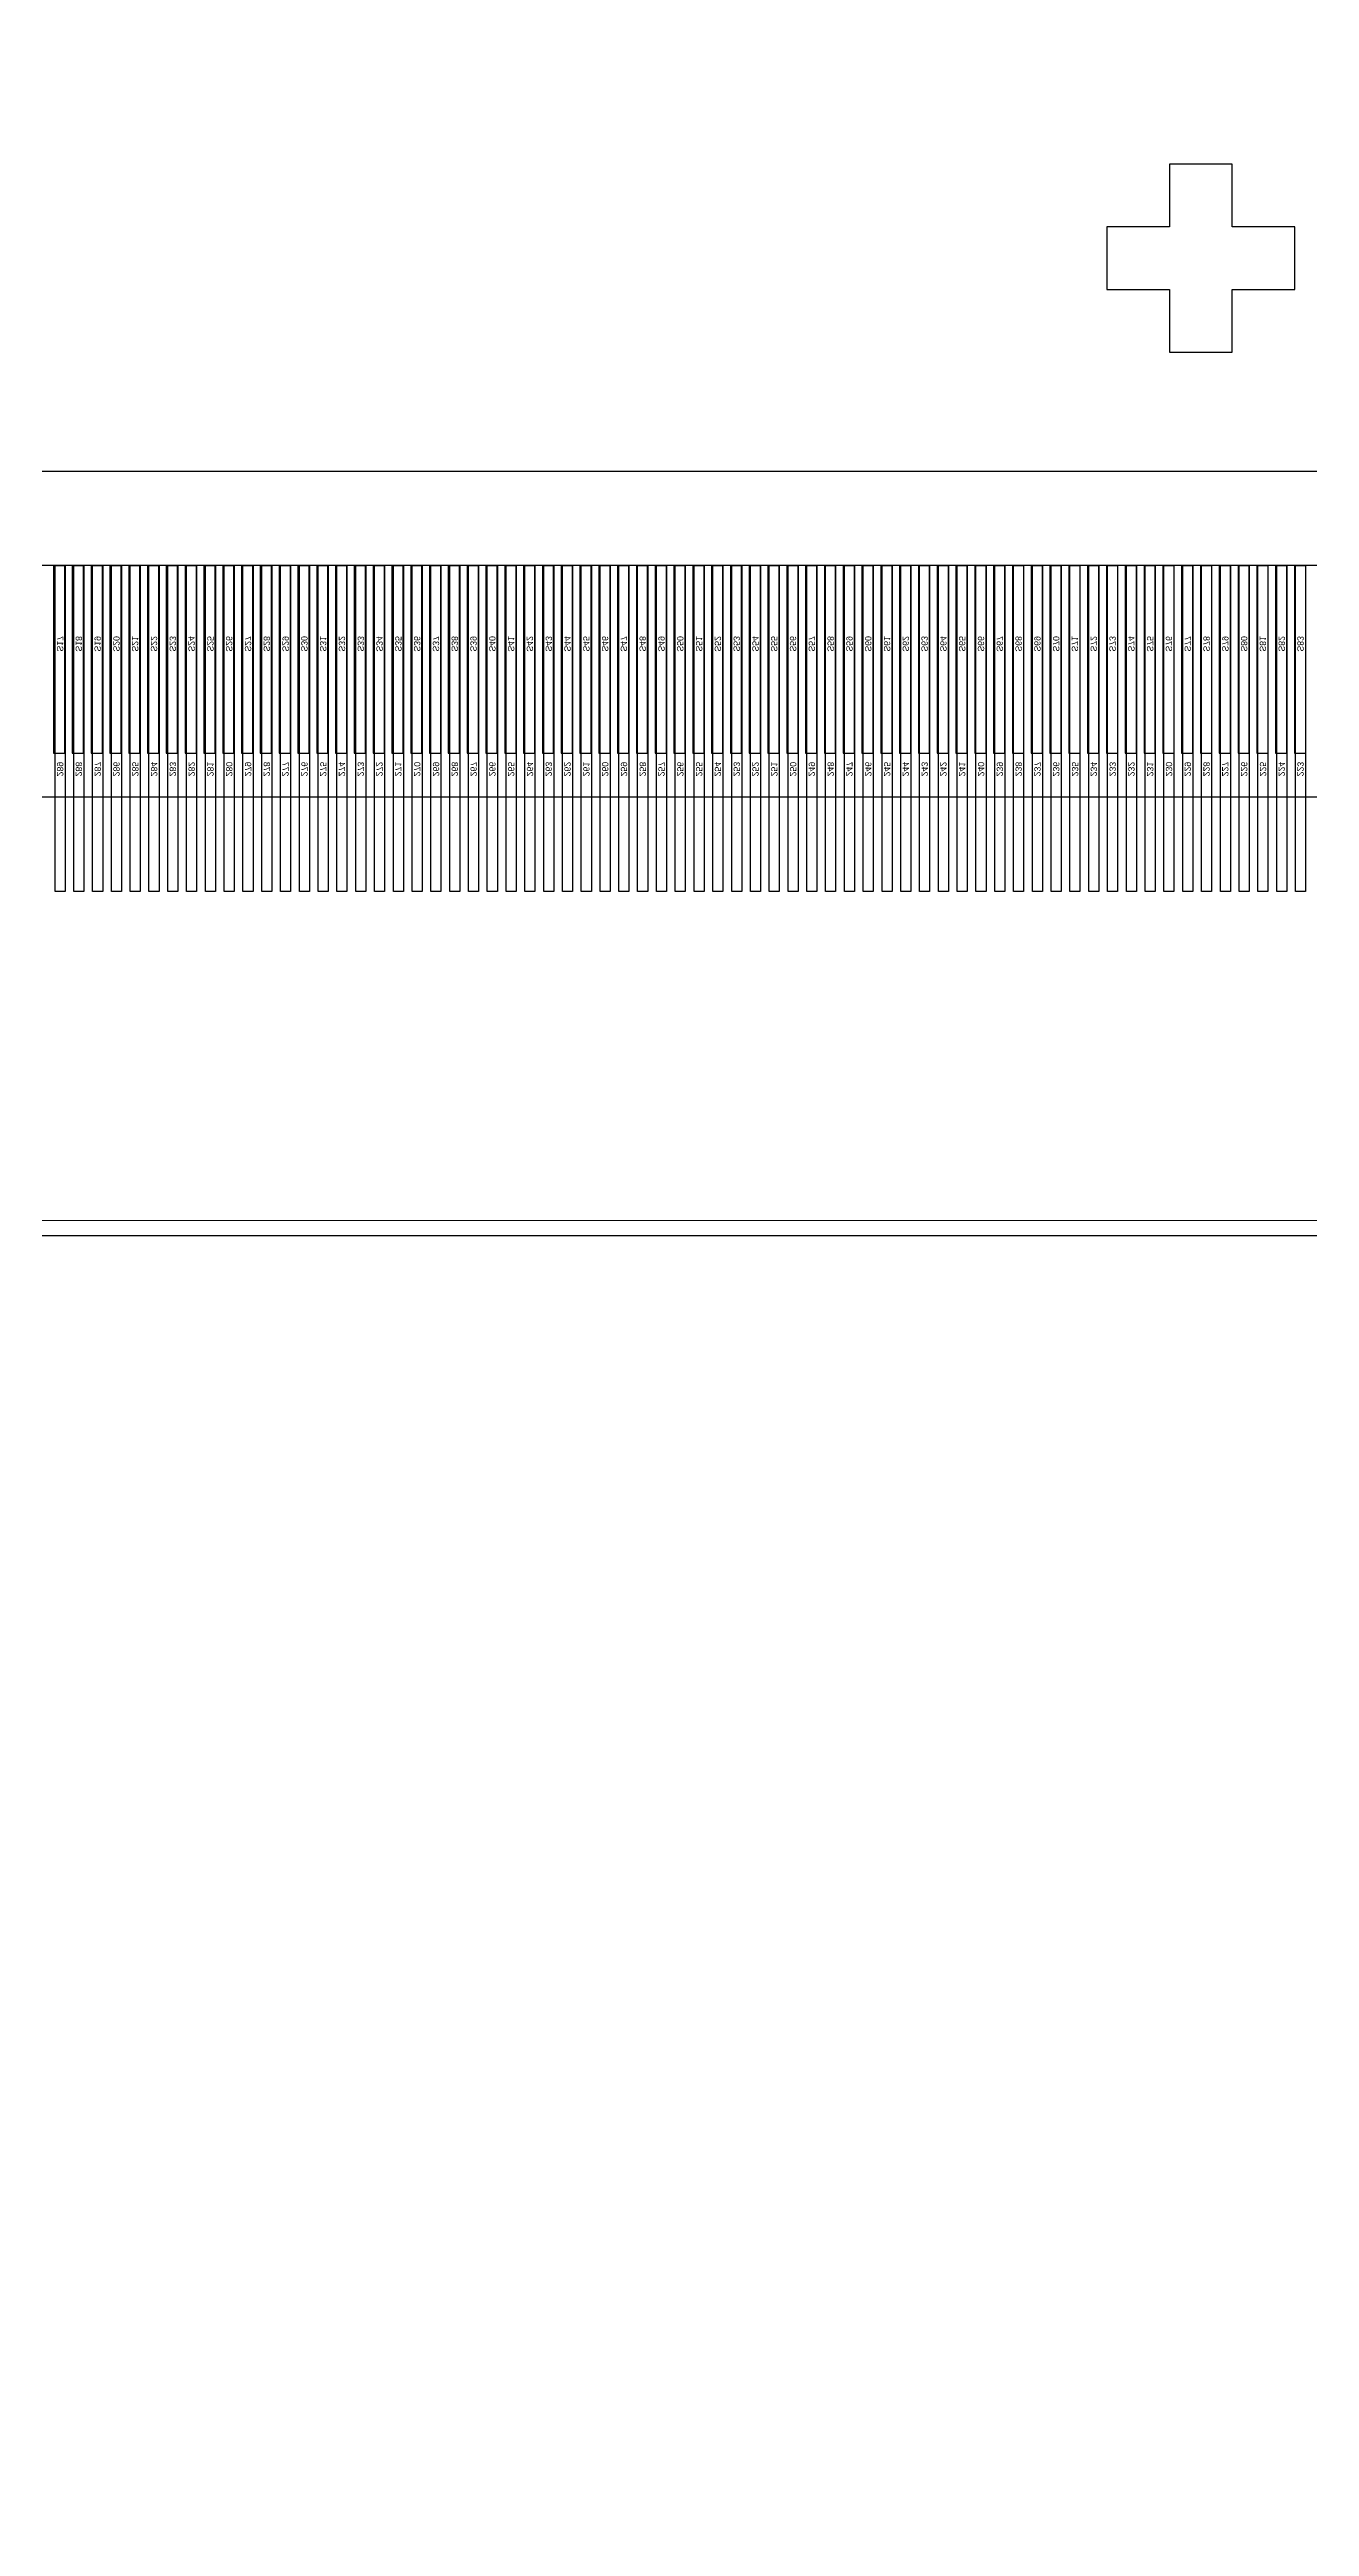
# Model space of a CAD drawing. Header units: inches. Extents: x 1765 to 5217, y -1519 to 441.
# Drawn here: x 4877.183 to 4879.193, y -1300.919 to -1296.966 of the extents above; entities that cross this region are included whole.
import ezdxf
from ezdxf.enums import TextEntityAlignment as Align

# ---------------------------------------------------------------- set-up
doc = ezdxf.new("R2010")
doc.units = ezdxf.units.IN
doc.header["$MEASUREMENT"] = 0
doc.layers.add('DIM', color=3, linetype='Continuous', lineweight=15)
doc.layers.add('L63', color=5, linetype='Continuous')
doc.layers.add('LENS', color=6, linetype='Continuous')
doc.styles.add('MBC_Arial_Font', font='arial.ttf', dxfattribs={"width": 0.8})
doc.styles.add('宋体', font='')
doc.styles.get('宋体').set_extended_font_data('SimSun')
doc.dimstyles.new('ISO-25', dxfattribs={"dimtxt": 2, "dimasz": 2.5, "dimexe": 1.25, "dimexo": 0.625, "dimtad": 0, "dimrnd": 0.005, "dimdsep": 46, "dimtxsty": '宋体', "dimcen": 2.5, "dimclrd": 3, "dimclre": 3, "dimclrt": 3, "dimadec": 0, "dimazin": 0, "dimtfac": 1, "dimtmove": 0, "dimatfit": 3, "dimfxl": 0, "dimarcsym": 0})

# ---------------------------------------------------------------- blocks, each defined once
blk = doc.blocks.new('*D133')
at = {"layer": 'Defpoints', "color": 0, "transparency": 16777216}
for p in [(4881.0158, -1298.1595), (4871.5995, -1298.8595), (4881.0158, -1298.8595)]:
    blk.add_point(p, dxfattribs=at)
at = {"layer": 'DIM', "color": 3, "lineweight": -2, "transparency": 16777216}
for p, q in [((4871.5995, -1295.6595), (4871.5995, -1293.1595)), ((4880.3908, -1298.1595), (4870.3495, -1298.1595)), ((4871.5995, -1298.1595), (4871.5995, -1298.8595)), ((4880.3908, -1298.8595), (4870.3495, -1298.8595)), ((4871.5995, -1301.3595), (4871.5995, -1303.8706))]:
    blk.add_line(p, q, dxfattribs=at)
at = {"layer": 'DIM', "color": 3, "transparency": 16777216}
for points in [[(4871.1828, -1295.6595), (4872.0162, -1295.6595), (4871.5995, -1298.1595)], [(4871.1828, -1301.3595), (4872.0162, -1301.3595), (4871.5995, -1298.8595)]]:
    blk.add_solid(points, dxfattribs=at)
at = {"layer": 'DIM', "color": 3, "transparency": 16777216, "insert": (4871.5995, -1306.4789), "char_height": 2, "attachment_point": 5, "rotation": 90, "style": '宋体'}
blk.add_mtext('0.7', dxfattribs=at)
blk = doc.blocks.new('FSDDDDD')
at = {"layer": 'LENS', "color": 5, "lineweight": 0}
blk.add_lwpolyline([(3465.1852, -1743.3038, -0.414214), (3453.6852, -1754.8038), (3438.5952, -1754.8038, -0.414214), (3427.0952, -1743.3038), (3427.0952, -1720.7938, -0.414214), (3438.5952, -1709.2938), (3453.6852, -1709.2938, -0.414214), (3465.1852, -1720.7938)], format="xyb", close=True, dxfattribs=at)

msp = doc.modelspace()

# ---------------------------------------------------------------- linework, layer by layer
msp.add_line((4892.4162, -1297.6395), (4869.5994, -1297.6395))
msp.add_line((4892.4162, -1297.6395), (4869.5994, -1297.6395))
msp.add_lwpolyline([(4898.4013, -1263.4445), (4898.4013, -1289.1595, -0.414214), (4889.4013, -1298.1595), (4872.6143, -1298.1595, -0.414214), (4863.6143, -1289.1595), (4863.6143, -1263.4445, -0.414214), (4872.0343, -1255.0245), (4889.9813, -1255.0245, -0.414214)], format="xyb", close=True)
msp.add_lwpolyline([(4898.4013, -1263.4445), (4898.4013, -1289.1595, -0.414214), (4889.4013, -1298.1595), (4872.6143, -1298.1595, -0.414214), (4863.6143, -1289.1595), (4863.6143, -1263.4445, -0.414214), (4872.0343, -1255.0245), (4889.9813, -1255.0245, -0.414214)], format="xyb", close=True)
msp.add_lwpolyline([(4885.8099, -1298.9595), (4885.8099, -1298.7592, -0.254671), (4885.9472, -1298.5072), (4886.2553, -1298.3083, 0.254671), (4886.3468, -1298.1403), (4886.3468, -1297.9895, 0.414214), (4886.1468, -1297.7895), (4875.8688, -1297.7895, 0.414214), (4875.6688, -1297.9895), (4875.6688, -1298.1403, 0.254671), (4875.7603, -1298.3083), (4876.0683, -1298.5072, -0.254671), (4876.2056, -1298.7592), (4876.2056, -1298.9595)], format="xyb")
at = {"color": 2}
for points in [[(4877.2068, -1297.7895), (4877.1888, -1297.7895), (4877.1888, -1298.0895), (4877.2068, -1298.0895)], [(4877.2068, -1297.7895), (4877.1888, -1297.7895), (4877.1888, -1298.0895), (4877.2068, -1298.0895)], [(4877.2368, -1297.7895), (4877.2188, -1297.7895), (4877.2188, -1298.0895), (4877.2368, -1298.0895)], [(4877.2368, -1297.7895), (4877.2188, -1297.7895), (4877.2188, -1298.0895), (4877.2368, -1298.0895)], [(4877.2668, -1297.7895), (4877.2488, -1297.7895), (4877.2488, -1298.0895), (4877.2668, -1298.0895)], [(4877.2668, -1297.7895), (4877.2488, -1297.7895), (4877.2488, -1298.0895), (4877.2668, -1298.0895)], [(4877.2968, -1297.7895), (4877.2788, -1297.7895), (4877.2788, -1298.0895), (4877.2968, -1298.0895)], [(4877.2968, -1297.7895), (4877.2788, -1297.7895), (4877.2788, -1298.0895), (4877.2968, -1298.0895)], [(4877.3268, -1297.7895), (4877.3088, -1297.7895), (4877.3088, -1298.0895), (4877.3268, -1298.0895)], [(4877.3268, -1297.7895), (4877.3088, -1297.7895), (4877.3088, -1298.0895), (4877.3268, -1298.0895)], [(4877.3568, -1297.7895), (4877.3388, -1297.7895), (4877.3388, -1298.0895), (4877.3568, -1298.0895)], [(4877.3568, -1297.7895), (4877.3388, -1297.7895), (4877.3388, -1298.0895), (4877.3568, -1298.0895)], [(4877.3868, -1297.7895), (4877.3688, -1297.7895), (4877.3688, -1298.0895), (4877.3868, -1298.0895)], [(4877.3868, -1297.7895), (4877.3688, -1297.7895), (4877.3688, -1298.0895), (4877.3868, -1298.0895)], [(4877.4168, -1297.7895), (4877.3988, -1297.7895), (4877.3988, -1298.0895), (4877.4168, -1298.0895)], [(4877.4168, -1297.7895), (4877.3988, -1297.7895), (4877.3988, -1298.0895), (4877.4168, -1298.0895)], [(4877.4468, -1297.7895), (4877.4288, -1297.7895), (4877.4288, -1298.0895), (4877.4468, -1298.0895)], [(4877.4468, -1297.7895), (4877.4288, -1297.7895), (4877.4288, -1298.0895), (4877.4468, -1298.0895)], [(4877.4768, -1297.7895), (4877.4588, -1297.7895), (4877.4588, -1298.0895), (4877.4768, -1298.0895)], [(4877.4768, -1297.7895), (4877.4588, -1297.7895), (4877.4588, -1298.0895), (4877.4768, -1298.0895)], [(4877.5068, -1297.7895), (4877.4888, -1297.7895), (4877.4888, -1298.0895), (4877.5068, -1298.0895)], [(4877.5068, -1297.7895), (4877.4888, -1297.7895), (4877.4888, -1298.0895), (4877.5068, -1298.0895)], [(4877.5368, -1297.7895), (4877.5188, -1297.7895), (4877.5188, -1298.0895), (4877.5368, -1298.0895)], [(4877.5368, -1297.7895), (4877.5188, -1297.7895), (4877.5188, -1298.0895), (4877.5368, -1298.0895)], [(4877.5668, -1297.7895), (4877.5488, -1297.7895), (4877.5488, -1298.0895), (4877.5668, -1298.0895)], [(4877.5668, -1297.7895), (4877.5488, -1297.7895), (4877.5488, -1298.0895), (4877.5668, -1298.0895)], [(4877.5968, -1297.7895), (4877.5788, -1297.7895), (4877.5788, -1298.0895), (4877.5968, -1298.0895)], [(4877.5968, -1297.7895), (4877.5788, -1297.7895), (4877.5788, -1298.0895), (4877.5968, -1298.0895)], [(4877.6268, -1297.7895), (4877.6088, -1297.7895), (4877.6088, -1298.0895), (4877.6268, -1298.0895)], [(4877.6268, -1297.7895), (4877.6088, -1297.7895), (4877.6088, -1298.0895), (4877.6268, -1298.0895)], [(4877.6568, -1297.7895), (4877.6388, -1297.7895), (4877.6388, -1298.0895), (4877.6568, -1298.0895)], [(4877.6568, -1297.7895), (4877.6388, -1297.7895), (4877.6388, -1298.0895), (4877.6568, -1298.0895)], [(4877.6868, -1297.7895), (4877.6688, -1297.7895), (4877.6688, -1298.0895), (4877.6868, -1298.0895)], [(4877.6868, -1297.7895), (4877.6688, -1297.7895), (4877.6688, -1298.0895), (4877.6868, -1298.0895)], [(4877.7168, -1297.7895), (4877.6988, -1297.7895), (4877.6988, -1298.0895), (4877.7168, -1298.0895)], [(4877.7168, -1297.7895), (4877.6988, -1297.7895), (4877.6988, -1298.0895), (4877.7168, -1298.0895)], [(4877.7468, -1297.7895), (4877.7288, -1297.7895), (4877.7288, -1298.0895), (4877.7468, -1298.0895)], [(4877.7468, -1297.7895), (4877.7288, -1297.7895), (4877.7288, -1298.0895), (4877.7468, -1298.0895)], [(4877.7768, -1297.7895), (4877.7588, -1297.7895), (4877.7588, -1298.0895), (4877.7768, -1298.0895)], [(4877.7768, -1297.7895), (4877.7588, -1297.7895), (4877.7588, -1298.0895), (4877.7768, -1298.0895)], [(4877.8068, -1297.7895), (4877.7888, -1297.7895), (4877.7888, -1298.0895), (4877.8068, -1298.0895)], [(4877.8068, -1297.7895), (4877.7888, -1297.7895), (4877.7888, -1298.0895), (4877.8068, -1298.0895)], [(4877.8368, -1297.7895), (4877.8188, -1297.7895), (4877.8188, -1298.0895), (4877.8368, -1298.0895)], [(4877.8368, -1297.7895), (4877.8188, -1297.7895), (4877.8188, -1298.0895), (4877.8368, -1298.0895)], [(4877.8668, -1297.7895), (4877.8488, -1297.7895), (4877.8488, -1298.0895), (4877.8668, -1298.0895)], [(4877.8668, -1297.7895), (4877.8488, -1297.7895), (4877.8488, -1298.0895), (4877.8668, -1298.0895)], [(4877.8968, -1297.7895), (4877.8788, -1297.7895), (4877.8788, -1298.0895), (4877.8968, -1298.0895)], [(4877.8968, -1297.7895), (4877.8788, -1297.7895), (4877.8788, -1298.0895), (4877.8968, -1298.0895)], [(4877.9268, -1297.7895), (4877.9088, -1297.7895), (4877.9088, -1298.0895), (4877.9268, -1298.0895)], [(4877.9268, -1297.7895), (4877.9088, -1297.7895), (4877.9088, -1298.0895), (4877.9268, -1298.0895)], [(4877.9568, -1297.7895), (4877.9388, -1297.7895), (4877.9388, -1298.0895), (4877.9568, -1298.0895)], [(4877.9568, -1297.7895), (4877.9388, -1297.7895), (4877.9388, -1298.0895), (4877.9568, -1298.0895)], [(4877.9868, -1297.7895), (4877.9688, -1297.7895), (4877.9688, -1298.0895), (4877.9868, -1298.0895)], [(4877.9868, -1297.7895), (4877.9688, -1297.7895), (4877.9688, -1298.0895), (4877.9868, -1298.0895)], [(4878.0168, -1297.7895), (4877.9988, -1297.7895), (4877.9988, -1298.0895), (4878.0168, -1298.0895)], [(4878.0168, -1297.7895), (4877.9988, -1297.7895), (4877.9988, -1298.0895), (4878.0168, -1298.0895)], [(4878.0468, -1297.7895), (4878.0288, -1297.7895), (4878.0288, -1298.0895), (4878.0468, -1298.0895)], [(4878.0468, -1297.7895), (4878.0288, -1297.7895), (4878.0288, -1298.0895), (4878.0468, -1298.0895)], [(4878.0768, -1297.7895), (4878.0588, -1297.7895), (4878.0588, -1298.0895), (4878.0768, -1298.0895)], [(4878.0768, -1297.7895), (4878.0588, -1297.7895), (4878.0588, -1298.0895), (4878.0768, -1298.0895)], [(4878.1068, -1297.7895), (4878.0888, -1297.7895), (4878.0888, -1298.0895), (4878.1068, -1298.0895)], [(4878.1068, -1297.7895), (4878.0888, -1297.7895), (4878.0888, -1298.0895), (4878.1068, -1298.0895)], [(4878.1368, -1297.7895), (4878.1188, -1297.7895), (4878.1188, -1298.0895), (4878.1368, -1298.0895)], [(4878.1368, -1297.7895), (4878.1188, -1297.7895), (4878.1188, -1298.0895), (4878.1368, -1298.0895)], [(4878.1668, -1297.7895), (4878.1488, -1297.7895), (4878.1488, -1298.0895), (4878.1668, -1298.0895)], [(4878.1668, -1297.7895), (4878.1488, -1297.7895), (4878.1488, -1298.0895), (4878.1668, -1298.0895)], [(4878.1968, -1297.7895), (4878.1788, -1297.7895), (4878.1788, -1298.0895), (4878.1968, -1298.0895)], [(4878.1968, -1297.7895), (4878.1788, -1297.7895), (4878.1788, -1298.0895), (4878.1968, -1298.0895)], [(4878.2268, -1297.7895), (4878.2088, -1297.7895), (4878.2088, -1298.0895), (4878.2268, -1298.0895)], [(4878.2268, -1297.7895), (4878.2088, -1297.7895), (4878.2088, -1298.0895), (4878.2268, -1298.0895)], [(4878.2568, -1297.7895), (4878.2388, -1297.7895), (4878.2388, -1298.0895), (4878.2568, -1298.0895)], [(4878.2568, -1297.7895), (4878.2388, -1297.7895), (4878.2388, -1298.0895), (4878.2568, -1298.0895)], [(4878.2868, -1297.7895), (4878.2688, -1297.7895), (4878.2688, -1298.0895), (4878.2868, -1298.0895)], [(4878.2868, -1297.7895), (4878.2688, -1297.7895), (4878.2688, -1298.0895), (4878.2868, -1298.0895)], [(4878.3168, -1297.7895), (4878.2988, -1297.7895), (4878.2988, -1298.0895), (4878.3168, -1298.0895)], [(4878.3168, -1297.7895), (4878.2988, -1297.7895), (4878.2988, -1298.0895), (4878.3168, -1298.0895)], [(4878.3468, -1297.7895), (4878.3288, -1297.7895), (4878.3288, -1298.0895), (4878.3468, -1298.0895)], [(4878.3468, -1297.7895), (4878.3288, -1297.7895), (4878.3288, -1298.0895), (4878.3468, -1298.0895)], [(4878.3768, -1297.7895), (4878.3588, -1297.7895), (4878.3588, -1298.0895), (4878.3768, -1298.0895)], [(4878.3768, -1297.7895), (4878.3588, -1297.7895), (4878.3588, -1298.0895), (4878.3768, -1298.0895)], [(4878.4068, -1297.7895), (4878.3888, -1297.7895), (4878.3888, -1298.0895), (4878.4068, -1298.0895)], [(4878.4068, -1297.7895), (4878.3888, -1297.7895), (4878.3888, -1298.0895), (4878.4068, -1298.0895)], [(4878.4368, -1297.7895), (4878.4188, -1297.7895), (4878.4188, -1298.0895), (4878.4368, -1298.0895)], [(4878.4368, -1297.7895), (4878.4188, -1297.7895), (4878.4188, -1298.0895), (4878.4368, -1298.0895)], [(4878.4668, -1297.7895), (4878.4488, -1297.7895), (4878.4488, -1298.0895), (4878.4668, -1298.0895)], [(4878.4668, -1297.7895), (4878.4488, -1297.7895), (4878.4488, -1298.0895), (4878.4668, -1298.0895)], [(4878.4968, -1297.7895), (4878.4788, -1297.7895), (4878.4788, -1298.0895), (4878.4968, -1298.0895)], [(4878.4968, -1297.7895), (4878.4788, -1297.7895), (4878.4788, -1298.0895), (4878.4968, -1298.0895)], [(4878.5268, -1297.7895), (4878.5088, -1297.7895), (4878.5088, -1298.0895), (4878.5268, -1298.0895)], [(4878.5268, -1297.7895), (4878.5088, -1297.7895), (4878.5088, -1298.0895), (4878.5268, -1298.0895)], [(4878.5568, -1297.7895), (4878.5388, -1297.7895), (4878.5388, -1298.0895), (4878.5568, -1298.0895)], [(4878.5568, -1297.7895), (4878.5388, -1297.7895), (4878.5388, -1298.0895), (4878.5568, -1298.0895)], [(4878.5868, -1297.7895), (4878.5688, -1297.7895), (4878.5688, -1298.0895), (4878.5868, -1298.0895)], [(4878.5868, -1297.7895), (4878.5688, -1297.7895), (4878.5688, -1298.0895), (4878.5868, -1298.0895)], [(4878.6168, -1297.7895), (4878.5988, -1297.7895), (4878.5988, -1298.0895), (4878.6168, -1298.0895)], [(4878.6168, -1297.7895), (4878.5988, -1297.7895), (4878.5988, -1298.0895), (4878.6168, -1298.0895)], [(4878.6468, -1297.7895), (4878.6288, -1297.7895), (4878.6288, -1298.0895), (4878.6468, -1298.0895)], [(4878.6468, -1297.7895), (4878.6288, -1297.7895), (4878.6288, -1298.0895), (4878.6468, -1298.0895)], [(4878.6768, -1297.7895), (4878.6588, -1297.7895), (4878.6588, -1298.0895), (4878.6768, -1298.0895)], [(4878.6768, -1297.7895), (4878.6588, -1297.7895), (4878.6588, -1298.0895), (4878.6768, -1298.0895)], [(4878.7068, -1297.7895), (4878.6888, -1297.7895), (4878.6888, -1298.0895), (4878.7068, -1298.0895)], [(4878.7068, -1297.7895), (4878.6888, -1297.7895), (4878.6888, -1298.0895), (4878.7068, -1298.0895)], [(4878.7368, -1297.7895), (4878.7188, -1297.7895), (4878.7188, -1298.0895), (4878.7368, -1298.0895)], [(4878.7368, -1297.7895), (4878.7188, -1297.7895), (4878.7188, -1298.0895), (4878.7368, -1298.0895)], [(4878.7668, -1297.7895), (4878.7488, -1297.7895), (4878.7488, -1298.0895), (4878.7668, -1298.0895)], [(4878.7668, -1297.7895), (4878.7488, -1297.7895), (4878.7488, -1298.0895), (4878.7668, -1298.0895)], [(4878.7968, -1297.7895), (4878.7788, -1297.7895), (4878.7788, -1298.0895), (4878.7968, -1298.0895)], [(4878.7968, -1297.7895), (4878.7788, -1297.7895), (4878.7788, -1298.0895), (4878.7968, -1298.0895)], [(4878.8268, -1297.7895), (4878.8088, -1297.7895), (4878.8088, -1298.0895), (4878.8268, -1298.0895)], [(4878.8268, -1297.7895), (4878.8088, -1297.7895), (4878.8088, -1298.0895), (4878.8268, -1298.0895)], [(4878.8568, -1297.7895), (4878.8388, -1297.7895), (4878.8388, -1298.0895), (4878.8568, -1298.0895)], [(4878.8568, -1297.7895), (4878.8388, -1297.7895), (4878.8388, -1298.0895), (4878.8568, -1298.0895)], [(4878.8868, -1297.7895), (4878.8688, -1297.7895), (4878.8688, -1298.0895), (4878.8868, -1298.0895)], [(4878.8868, -1297.7895), (4878.8688, -1297.7895), (4878.8688, -1298.0895), (4878.8868, -1298.0895)], [(4878.9168, -1297.7895), (4878.8988, -1297.7895), (4878.8988, -1298.0895), (4878.9168, -1298.0895)], [(4878.9168, -1297.7895), (4878.8988, -1297.7895), (4878.8988, -1298.0895), (4878.9168, -1298.0895)], [(4878.9468, -1297.7895), (4878.9288, -1297.7895), (4878.9288, -1298.0895), (4878.9468, -1298.0895)], [(4878.9468, -1297.7895), (4878.9288, -1297.7895), (4878.9288, -1298.0895), (4878.9468, -1298.0895)], [(4878.9768, -1297.7895), (4878.9588, -1297.7895), (4878.9588, -1298.0895), (4878.9768, -1298.0895)], [(4878.9768, -1297.7895), (4878.9588, -1297.7895), (4878.9588, -1298.0895), (4878.9768, -1298.0895)], [(4879.0068, -1297.7895), (4878.9888, -1297.7895), (4878.9888, -1298.0895), (4879.0068, -1298.0895)], [(4879.0068, -1297.7895), (4878.9888, -1297.7895), (4878.9888, -1298.0895), (4879.0068, -1298.0895)], [(4879.0368, -1297.7895), (4879.0188, -1297.7895), (4879.0188, -1298.0895), (4879.0368, -1298.0895)], [(4879.0368, -1297.7895), (4879.0188, -1297.7895), (4879.0188, -1298.0895), (4879.0368, -1298.0895)], [(4879.0668, -1297.7895), (4879.0488, -1297.7895), (4879.0488, -1298.0895), (4879.0668, -1298.0895)], [(4879.0668, -1297.7895), (4879.0488, -1297.7895), (4879.0488, -1298.0895), (4879.0668, -1298.0895)], [(4879.0968, -1297.7895), (4879.0788, -1297.7895), (4879.0788, -1298.0895), (4879.0968, -1298.0895)], [(4879.0968, -1297.7895), (4879.0788, -1297.7895), (4879.0788, -1298.0895), (4879.0968, -1298.0895)], [(4879.1268, -1297.7895), (4879.1088, -1297.7895), (4879.1088, -1298.0895), (4879.1268, -1298.0895)], [(4879.1268, -1297.7895), (4879.1088, -1297.7895), (4879.1088, -1298.0895), (4879.1268, -1298.0895)], [(4879.1568, -1297.7895), (4879.1388, -1297.7895), (4879.1388, -1298.0895), (4879.1568, -1298.0895)], [(4879.1568, -1297.7895), (4879.1388, -1297.7895), (4879.1388, -1298.0895), (4879.1568, -1298.0895)], [(4879.1868, -1297.7895), (4879.1688, -1297.7895), (4879.1688, -1298.0895), (4879.1868, -1298.0895)], [(4879.1868, -1297.7895), (4879.1688, -1297.7895), (4879.1688, -1298.0895), (4879.1868, -1298.0895)]]:
    msp.add_lwpolyline(points, close=True, dxfattribs=at)
at = {"color": 0}
for points in [[(4877.1913, -1297.7895), (4877.2073, -1297.7895), (4877.2073, -1298.31), (4877.1913, -1298.31)], [(4877.2213, -1297.7895), (4877.2373, -1297.7895), (4877.2373, -1298.31), (4877.2213, -1298.31)], [(4877.2513, -1297.7895), (4877.2673, -1297.7895), (4877.2673, -1298.31), (4877.2513, -1298.31)], [(4877.2813, -1297.7895), (4877.2973, -1297.7895), (4877.2973, -1298.31), (4877.2813, -1298.31)], [(4877.3112, -1297.7895), (4877.3272, -1297.7895), (4877.3272, -1298.31), (4877.3112, -1298.31)], [(4877.3412, -1297.7895), (4877.3572, -1297.7895), (4877.3572, -1298.31), (4877.3412, -1298.31)], [(4877.3712, -1297.7895), (4877.3872, -1297.7895), (4877.3872, -1298.31), (4877.3712, -1298.31)], [(4877.4012, -1297.7895), (4877.4172, -1297.7895), (4877.4172, -1298.31), (4877.4012, -1298.31)], [(4877.4312, -1297.7895), (4877.4472, -1297.7895), (4877.4472, -1298.31), (4877.4312, -1298.31)], [(4877.4612, -1297.7895), (4877.4772, -1297.7895), (4877.4772, -1298.31), (4877.4612, -1298.31)], [(4877.4912, -1297.7895), (4877.5072, -1297.7895), (4877.5072, -1298.31), (4877.4912, -1298.31)], [(4877.5212, -1297.7895), (4877.5372, -1297.7895), (4877.5372, -1298.31), (4877.5212, -1298.31)], [(4877.5512, -1297.7895), (4877.5672, -1297.7895), (4877.5672, -1298.31), (4877.5512, -1298.31)], [(4877.5811, -1297.7895), (4877.5971, -1297.7895), (4877.5971, -1298.31), (4877.5811, -1298.31)], [(4877.6111, -1297.7895), (4877.6271, -1297.7895), (4877.6271, -1298.31), (4877.6111, -1298.31)], [(4877.6411, -1297.7895), (4877.6571, -1297.7895), (4877.6571, -1298.31), (4877.6411, -1298.31)], [(4877.6711, -1297.7895), (4877.6871, -1297.7895), (4877.6871, -1298.31), (4877.6711, -1298.31)], [(4877.7011, -1297.7895), (4877.7171, -1297.7895), (4877.7171, -1298.31), (4877.7011, -1298.31)], [(4877.7311, -1297.7895), (4877.7471, -1297.7895), (4877.7471, -1298.31), (4877.7311, -1298.31)], [(4877.7611, -1297.7895), (4877.7771, -1297.7895), (4877.7771, -1298.31), (4877.7611, -1298.31)], [(4877.7911, -1297.7895), (4877.8071, -1297.7895), (4877.8071, -1298.31), (4877.7911, -1298.31)], [(4877.821, -1297.7895), (4877.837, -1297.7895), (4877.837, -1298.31), (4877.821, -1298.31)], [(4877.851, -1297.7895), (4877.867, -1297.7895), (4877.867, -1298.31), (4877.851, -1298.31)], [(4877.881, -1297.7895), (4877.897, -1297.7895), (4877.897, -1298.31), (4877.881, -1298.31)], [(4877.911, -1297.7895), (4877.927, -1297.7895), (4877.927, -1298.31), (4877.911, -1298.31)], [(4877.941, -1297.7895), (4877.957, -1297.7895), (4877.957, -1298.31), (4877.941, -1298.31)], [(4877.971, -1297.7895), (4877.987, -1297.7895), (4877.987, -1298.31), (4877.971, -1298.31)], [(4878.001, -1297.7895), (4878.017, -1297.7895), (4878.017, -1298.31), (4878.001, -1298.31)], [(4878.031, -1297.7895), (4878.047, -1297.7895), (4878.047, -1298.31), (4878.031, -1298.31)], [(4878.0609, -1297.7895), (4878.0769, -1297.7895), (4878.0769, -1298.31), (4878.0609, -1298.31)], [(4878.0909, -1297.7895), (4878.1069, -1297.7895), (4878.1069, -1298.31), (4878.0909, -1298.31)], [(4878.1209, -1297.7895), (4878.1369, -1297.7895), (4878.1369, -1298.31), (4878.1209, -1298.31)], [(4878.1509, -1297.7895), (4878.1669, -1297.7895), (4878.1669, -1298.31), (4878.1509, -1298.31)], [(4878.1809, -1297.7895), (4878.1969, -1297.7895), (4878.1969, -1298.31), (4878.1809, -1298.31)], [(4878.2109, -1297.7895), (4878.2269, -1297.7895), (4878.2269, -1298.31), (4878.2109, -1298.31)], [(4878.2409, -1297.7895), (4878.2569, -1297.7895), (4878.2569, -1298.31), (4878.2409, -1298.31)], [(4878.2709, -1297.7895), (4878.2869, -1297.7895), (4878.2869, -1298.31), (4878.2709, -1298.31)], [(4878.3009, -1297.7895), (4878.3169, -1297.7895), (4878.3169, -1298.31), (4878.3009, -1298.31)], [(4878.3308, -1297.7895), (4878.3468, -1297.7895), (4878.3468, -1298.31), (4878.3308, -1298.31)], [(4878.3608, -1297.7895), (4878.3768, -1297.7895), (4878.3768, -1298.31), (4878.3608, -1298.31)], [(4878.3908, -1297.7895), (4878.4068, -1297.7895), (4878.4068, -1298.31), (4878.3908, -1298.31)], [(4878.4208, -1297.7895), (4878.4368, -1297.7895), (4878.4368, -1298.31), (4878.4208, -1298.31)], [(4878.4508, -1297.7895), (4878.4668, -1297.7895), (4878.4668, -1298.31), (4878.4508, -1298.31)], [(4878.4808, -1297.7895), (4878.4968, -1297.7895), (4878.4968, -1298.31), (4878.4808, -1298.31)], [(4878.5108, -1297.7895), (4878.5268, -1297.7895), (4878.5268, -1298.31), (4878.5108, -1298.31)], [(4878.5408, -1297.7895), (4878.5568, -1297.7895), (4878.5568, -1298.31), (4878.5408, -1298.31)], [(4878.5707, -1297.7895), (4878.5867, -1297.7895), (4878.5867, -1298.31), (4878.5707, -1298.31)], [(4878.6007, -1297.7895), (4878.6167, -1297.7895), (4878.6167, -1298.31), (4878.6007, -1298.31)], [(4878.6307, -1297.7895), (4878.6467, -1297.7895), (4878.6467, -1298.31), (4878.6307, -1298.31)], [(4878.6607, -1297.7895), (4878.6767, -1297.7895), (4878.6767, -1298.31), (4878.6607, -1298.31)], [(4878.6907, -1297.7895), (4878.7067, -1297.7895), (4878.7067, -1298.31), (4878.6907, -1298.31)], [(4878.7207, -1297.7895), (4878.7367, -1297.7895), (4878.7367, -1298.31), (4878.7207, -1298.31)], [(4878.7507, -1297.7895), (4878.7667, -1297.7895), (4878.7667, -1298.31), (4878.7507, -1298.31)], [(4878.7807, -1297.7895), (4878.7967, -1297.7895), (4878.7967, -1298.31), (4878.7807, -1298.31)], [(4878.8106, -1297.7895), (4878.8266, -1297.7895), (4878.8266, -1298.31), (4878.8106, -1298.31)], [(4878.8406, -1297.7895), (4878.8566, -1297.7895), (4878.8566, -1298.31), (4878.8406, -1298.31)], [(4878.8706, -1297.7895), (4878.8866, -1297.7895), (4878.8866, -1298.31), (4878.8706, -1298.31)], [(4878.9006, -1297.7895), (4878.9166, -1297.7895), (4878.9166, -1298.31), (4878.9006, -1298.31)], [(4878.9306, -1297.7895), (4878.9466, -1297.7895), (4878.9466, -1298.31), (4878.9306, -1298.31)], [(4878.9606, -1297.7895), (4878.9766, -1297.7895), (4878.9766, -1298.31), (4878.9606, -1298.31)], [(4878.9906, -1297.7895), (4879.0066, -1297.7895), (4879.0066, -1298.31), (4878.9906, -1298.31)], [(4879.0206, -1297.7895), (4879.0366, -1297.7895), (4879.0366, -1298.31), (4879.0206, -1298.31)], [(4879.0506, -1297.7895), (4879.0666, -1297.7895), (4879.0666, -1298.31), (4879.0506, -1298.31)], [(4879.0805, -1297.7895), (4879.0965, -1297.7895), (4879.0965, -1298.31), (4879.0805, -1298.31)], [(4879.1105, -1297.7895), (4879.1265, -1297.7895), (4879.1265, -1298.31), (4879.1105, -1298.31)], [(4879.1405, -1297.7895), (4879.1565, -1297.7895), (4879.1565, -1298.31), (4879.1405, -1298.31)], [(4879.1705, -1297.7895), (4879.1865, -1297.7895), (4879.1865, -1298.31), (4879.1705, -1298.31)]]:
    msp.add_lwpolyline(points, close=True, dxfattribs=at)
at = {"layer": 'DIM'}
msp.add_line((4871.6844, -1298.8595), (4885.8099, -1298.8595), dxfattribs=at)
at = {"layer": 'L63', "color": 0}
msp.add_lwpolyline([(4878.9694, -1297.1495), (4878.9694, -1297.2495), (4878.8694, -1297.2495), (4878.8694, -1297.3495), (4878.9694, -1297.3495), (4878.9694, -1297.4495), (4879.0694, -1297.4495), (4879.0694, -1297.3495), (4879.1694, -1297.3495), (4879.1694, -1297.2495), (4879.0694, -1297.2495), (4879.0694, -1297.1495), (4879.0658, -1297.1495)], close=True, dxfattribs=at)

# ---------------------------------------------------------------- block references
at = {"layer": 'DIM'}
msp.add_blockref('FSDDDDD', (1434.8676, 455.9686), dxfattribs=at)

# ---------------------------------------------------------------- texts
at = {"color": 3, "style": 'MBC_Arial_Font', "text_generation_flag": 4}
for s, p in [('S17', (4877.1993, -1297.9148)), ('S18', (4877.2293, -1297.9148)), ('S19', (4877.2593, -1297.9148)), ('S20', (4877.2893, -1297.9148)), ('S21', (4877.3192, -1297.9148)), ('S22', (4877.3492, -1297.9148)), ('S23', (4877.3792, -1297.9148)), ('S24', (4877.4092, -1297.9148)), ('S25', (4877.4392, -1297.9148)), ('S26', (4877.4692, -1297.9148)), ('S27', (4877.4992, -1297.9148)), ('S28', (4877.5292, -1297.9148)), ('S29', (4877.5592, -1297.9148)), ('S30', (4877.5891, -1297.9148)), ('S31', (4877.6191, -1297.9148)), ('S32', (4877.6491, -1297.9148)), ('S33', (4877.6791, -1297.9148)), ('S34', (4877.7091, -1297.9148)), ('S35', (4877.7391, -1297.9148)), ('S36', (4877.7691, -1297.9148)), ('S37', (4877.7991, -1297.9148)), ('S38', (4877.829, -1297.9148)), ('S39', (4877.859, -1297.9148)), ('S40', (4877.889, -1297.9148)), ('S41', (4877.919, -1297.9148)), ('S42', (4877.949, -1297.9148)), ('S43', (4877.979, -1297.9148)), ('S44', (4878.009, -1297.9148)), ('S45', (4878.039, -1297.9148)), ('S46', (4878.0689, -1297.9148)), ('S47', (4878.0989, -1297.9148)), ('S48', (4878.1289, -1297.9148)), ('S49', (4878.1589, -1297.9148)), ('S50', (4878.1889, -1297.9148)), ('S51', (4878.2189, -1297.9148)), ('S52', (4878.2489, -1297.9148)), ('S53', (4878.2789, -1297.9148)), ('S54', (4878.3089, -1297.9148)), ('S55', (4878.3388, -1297.9148)), ('S56', (4878.3688, -1297.9148)), ('S57', (4878.3988, -1297.9148)), ('S58', (4878.4288, -1297.9148)), ('S59', (4878.4588, -1297.9148)), ('S60', (4878.4888, -1297.9148)), ('S61', (4878.5188, -1297.9148)), ('S62', (4878.5488, -1297.9148)), ('S63', (4878.5787, -1297.9148)), ('S64', (4878.6087, -1297.9148)), ('S65', (4878.6387, -1297.9148)), ('S66', (4878.6687, -1297.9148)), ('S67', (4878.6987, -1297.9148)), ('S68', (4878.7287, -1297.9148)), ('S69', (4878.7587, -1297.9148)), ('S70', (4878.7887, -1297.9148)), ('S71', (4878.8186, -1297.9148)), ('S72', (4878.8486, -1297.9148)), ('S73', (4878.8786, -1297.9148)), ('S74', (4878.9086, -1297.9148)), ('S75', (4878.9386, -1297.9148)), ('S76', (4878.9686, -1297.9148)), ('S77', (4878.9986, -1297.9148)), ('S78', (4879.0286, -1297.9148)), ('S79', (4879.0586, -1297.9148)), ('S80', (4879.0885, -1297.9148)), ('S81', (4879.1185, -1297.9148)), ('S82', (4879.1485, -1297.9148)), ('S83', (4879.1785, -1297.9148)), ('289', (4877.1994, -1298.1147)), ('288', (4877.2294, -1298.1147)), ('287', (4877.2594, -1298.1147)), ('286', (4877.2894, -1298.1147)), ('285', (4877.3194, -1298.1147)), ('284', (4877.3494, -1298.1147)), ('283', (4877.3794, -1298.1147)), ('282', (4877.4093, -1298.1147)), ('281', (4877.4393, -1298.1147)), ('280', (4877.4693, -1298.1147)), ('279', (4877.4993, -1298.1147)), ('278', (4877.5293, -1298.1147)), ('277', (4877.5591, -1298.1147)), ('276', (4877.5893, -1298.1147)), ('275', (4877.6193, -1298.1147)), ('274', (4877.6491, -1298.1147)), ('273', (4877.6792, -1298.1147)), ('272', (4877.709, -1298.1147)), ('271', (4877.739, -1298.1147)), ('270', (4877.7692, -1298.1147)), ('269', (4877.7992, -1298.1147)), ('268', (4877.8292, -1298.1147)), ('267', (4877.8592, -1298.1147)), ('266', (4877.8891, -1298.1147)), ('265', (4877.9191, -1298.1147)), ('264', (4877.9491, -1298.1147)), ('263', (4877.9791, -1298.1147)), ('262', (4878.0091, -1298.1147)), ('261', (4878.0391, -1298.1147)), ('260', (4878.0691, -1298.1147)), ('259', (4878.0991, -1298.1147)), ('258', (4878.1291, -1298.1147)), ('257', (4878.159, -1298.1147)), ('256', (4878.189, -1298.1147)), ('255', (4878.219, -1298.1147)), ('254', (4878.249, -1298.1147)), ('253', (4878.279, -1298.1147)), ('252', (4878.309, -1298.1147)), ('251', (4878.339, -1298.1147)), ('250', (4878.369, -1298.1147)), ('249', (4878.3989, -1298.1147)), ('248', (4878.4289, -1298.1147)), ('247', (4878.4587, -1298.1147)), ('246', (4878.4889, -1298.1147)), ('245', (4878.5189, -1298.1147)), ('244', (4878.5487, -1298.1147)), ('243', (4878.5789, -1298.1147)), ('242', (4878.6087, -1298.1147)), ('241', (4878.6387, -1298.1147)), ('240', (4878.6688, -1298.1147)), ('239', (4878.6988, -1298.1147)), ('238', (4878.7288, -1298.1147)), ('237', (4878.7588, -1298.1147)), ('236', (4878.7888, -1298.1147)), ('235', (4878.8188, -1298.1147)), ('234', (4878.8488, -1298.1147)), ('233', (4878.8788, -1298.1147)), ('232', (4878.9087, -1298.1147)), ('231', (4878.9387, -1298.1147)), ('230', (4878.9687, -1298.1147)), ('229', (4878.9987, -1298.1147)), ('228', (4879.0287, -1298.1147)), ('227', (4879.0585, -1298.1147)), ('226', (4879.0887, -1298.1147)), ('225', (4879.1187, -1298.1147)), ('224', (4879.1485, -1298.1147)), ('223', (4879.1786, -1298.1147))]:
    msp.add_text(s, height=0.01, rotation=90, dxfattribs=at).set_placement(p, align=Align.MIDDLE_CENTER)

# ---------------------------------------------------------------- dimensions: what is measured, and where the dimension line sits
at = {"layer": 'DIM'}
dim = msp.add_linear_dim(base=(4871.5995, -1298.8595), p1=(4881.0158, -1298.1595), p2=(4881.0158, -1298.8595), angle=90, dimstyle='ISO-25', dxfattribs=at)
dim.commit()
dim.dimension.update_dxf_attribs({"geometry": '*D133', "text_midpoint": (4871.5995, -1306.4789), "dimtype": 160})

doc.saveas('drawing.dxf')
